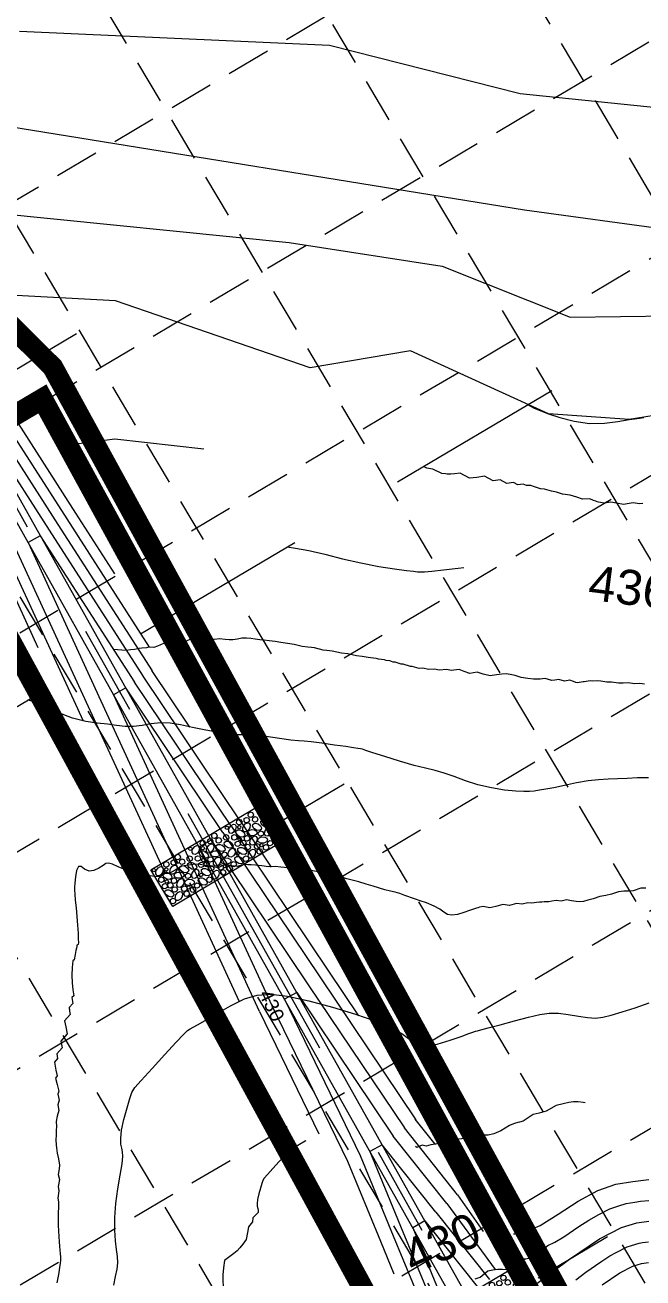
# Model space of a CAD drawing. Header units: inches. Extents: x 2527773 to 2531821, y 6906669 to 6910268.
# Drawn here: x 2529654.4 to 2529831.4, y 6907886.8 to 6908245.6 of the extents above; entities that cross this region are included whole.
import ezdxf
from ezdxf.enums import TextEntityAlignment as Align

# ---------------------------------------------------------------- set-up
doc = ezdxf.new("R2010")
doc.units = ezdxf.units.IN
doc.header["$MEASUREMENT"] = 0
for name, pattern in [('DASHED', [0.2286, 0.1524, -0.0762]), ('DGN Style 2', [85.538802, 51.323281, -34.215521]), ('DGN Style 7', [171.077604, 76.984922, -34.215521, 25.661641, -34.215521]), ('HIDDEN', [0.009525, 0.00635, -0.003175])]:
    doc.linetypes.add(name, pattern=pattern)
for name, color, linetype, lineweight in [('CE-GRAD-CHAN-FLOW', 93, 'Continuous', 30), ('CE-GRADE-25128 - CE-GRAD-CHAN-FLOW', 93, 'Continuous', 30), ('CE-GRADE-25128 - CE-GRAD-CONT-MAJR-LABL-STD1', 1, 'Continuous', 30), ('CE-GRADE-25128 - CE-GRAD-CONT-MAJR-LINE', 1, 'Continuous', 80), ('CE-GRADE-25128 - CE-GRAD-CONT-MINR-LINE', 40, 'Continuous', 53), ('CE-GRADE-25128 - CE-GRAD-FLOW', 40, 'Continuous', 30), ('Level 55', 7, 'Continuous', 0), ('SV-topo-25128(old) - SV-TOPO-CONT-MAJR-LINE', 253, 'DGN Style 2', 0), ('SV-topo-25128(old) - SV-TOPO-CONT-MAJR-TXT1', 253, 'DGN Style 2', 0), ('SV-topo-25128(old) - SV-TOPO-CONT-MINR-LINE', 253, 'DGN Style 2', 0), ('SV-topo-25128(old) - SV-TOPO-CONT-MINR-TXT1', 253, 'DGN Style 2', 0)]:
    doc.layers.add(name, color=color, linetype=linetype, lineweight=lineweight)
for name, color, linetype in [('GRID', 254, 'HIDDEN'), ('LIMITS OF DISTURBANCE', 1, 'HIDDEN'), ('SILT FENCE', 200, 'Continuous')]:
    doc.layers.add(name, color=color, linetype=linetype)
doc.layers.add('SF-SHTS-CLIP-BDRY', color=253, linetype='DGN Style 2', lineweight=13, plot=False)
doc.styles.add('SC Dimension Text', font='Font 001.shx', dxfattribs={"height": 0.01})
doc.styles.get("Standard").update_dxf_attribs({"font": 'ARIAL.TTF'})
doc.styles.add('Style-Halff Sans', font='')
doc.styles.add('Style-WORKING', font='WORKING.shx')
doc.styles.get('Style-Halff Sans').set_extended_font_data('Halff Sans')
doc.dimstyles.get("Standard").update_dxf_attribs({"dimtxt": 0.18, "dimasz": 0.18, "dimexe": 0.18, "dimexo": 0.0625, "dimgap": 0.09, "dimtad": 0, "dimtih": 1, "dimtoh": 1, "dimdec": 4, "dimzin": 0, "dimdsep": 46, "dimtxsty": 'SC Dimension Text', "dimcen": 0.09, "dimadec": 0, "dimazin": 0, "dimtfac": 1, "dimtdec": 4, "dimtofl": 0, "dimtmove": 0, "dimatfit": 3, "dimfxl": 0, "dimtolj": 1, "dimtzin": 0, "dimarcsym": 0})

# ---------------------------------------------------------------- blocks, each defined once
blk = doc.blocks.new('GRAVEL_1')
at = {"color": 0, "linetype": 'ByBlock', "lineweight": -2, "flags": 128}
for points in [[(1.8288, 66.672), (3.2814, 68.7384), (5.5998, 68.8698), (7.2108, 67.1994), (6.9786, 64.8576), (5.5458, 63.666), (3.2562, 63.8316), (2.1798, 64.8774), (1.8306, 66.672)], [(8.1, 64.0206), (12.627, 65.8152), (16.7868, 65.457), (18.7632, 63.5778), (18.7002, 60.2028), (15.6996, 56.367), (11.0646, 54.0486), (6.6942, 53.973), (4.2354, 55.7208), (4.0014, 59.2002), (5.9976, 62.3142), (8.2836, 64.1376)], [(22.4388, 64.4616), (24.8598, 67.905), (28.7226, 68.1264), (31.41, 65.34), (31.0212, 61.4376), (28.6344, 59.4522), (24.8184, 59.7294), (23.0238, 61.47), (22.4406, 64.4616)], [(34.5192, 60.86), (36.9384, 64.3034), (40.803, 64.523), (43.4904, 61.7384), (43.1016, 57.836), (40.7148, 55.8506), (36.8988, 56.126), (35.1042, 57.8666), (34.521, 60.86)], [(45.0558, 64.9854), (47.475, 68.4288), (51.3396, 68.6484), (54.0252, 65.8638), (53.6364, 61.9614), (51.2496, 59.976), (47.4354, 60.2514), (45.639, 61.992), (45.0576, 64.9854)], [(2.3652, 46.7154), (4.7862, 50.1588), (8.649, 50.3784), (11.3364, 47.5938), (10.9476, 43.6914), (8.5608, 41.706), (4.7448, 41.9814), (2.9502, 43.7238), (2.367, 46.7154)], [(10.4144, 39.4616), (11.867, 41.5262), (14.1854, 41.6594), (15.7982, 39.9872), (15.5642, 37.6472), (14.1332, 36.4556), (11.8436, 36.6212), (10.7654, 37.6652), (10.4162, 39.4598)], [(22.9704, 49.8854), (24.7668, 45.3584), (24.4068, 41.1986), (22.5276, 39.2204), (19.1526, 39.2852), (15.3186, 42.284), (13.0002, 46.9208), (12.9228, 51.2912), (14.6706, 53.75), (18.1518, 53.9822), (21.264, 51.9878), (23.0874, 49.7018)], [(20.0144, 57.0616), (21.467, 59.1262), (23.7854, 59.2594), (25.3982, 57.5872), (25.1642, 55.2472), (23.7332, 54.0556), (21.4436, 54.2212), (20.3654, 55.2652), (20.0162, 57.0598)], [(29.497, 53.9612), (34.024, 55.7558), (38.1838, 55.3958), (40.1602, 53.5166), (40.0972, 50.1416), (37.0966, 46.3076), (32.4598, 43.9892), (28.0912, 43.9118), (25.6306, 45.6596), (25.3984, 49.1408), (27.3946, 52.253), (29.6806, 54.0764)], [(37.6777, 42.5825), (41.683, 39.8098), (43.6899, 36.1504), (43.2236, 33.4621), (40.3805, 31.6424), (35.5245, 32.0113), (31.025, 34.5843), (28.5373, 38.1763), (28.6267, 41.1931), (31.3944, 43.3174), (35.0902, 43.3843), (37.8754, 42.4936)], [(52.3692, 44.8704), (54.1638, 40.3434), (53.8038, 36.1836), (51.9246, 34.2072), (48.5496, 34.2702), (44.7156, 37.2708), (42.3972, 41.9076), (42.3198, 46.2762), (44.0676, 48.7368), (47.5488, 48.969), (50.661, 46.9746), (52.4844, 44.6886)], [(47.3328, 54.6786), (49.752, 58.122), (53.6166, 58.3416), (56.3022, 55.557), (55.9134, 51.6546), (53.5266, 49.6692), (49.7124, 49.9446), (47.9178, 51.6852), (47.3346, 54.6786)], [(66.717, 42.6744), (68.5116, 38.1474), (68.1534, 33.9876), (66.2742, 32.0112), (62.8992, 32.0742), (59.0634, 35.0748), (56.7468, 39.7116), (56.6694, 44.0802), (58.4172, 46.5408), (61.8966, 46.773), (65.0106, 44.7786), (66.834, 42.4926)], [(60.5646, 52.5708), (62.9838, 56.0124), (66.8484, 56.2338), (69.534, 53.4492), (69.1452, 49.5468), (66.7584, 47.5596), (62.9442, 47.8368), (61.1496, 49.5774), (60.5664, 52.569)], [(10.9332, 23.202), (12.7296, 18.675), (12.3696, 14.5152), (10.4904, 12.5388), (7.1154, 12.6018), (3.2796, 15.6024), (0.963, 20.2374), (0.8856, 24.6078), (2.6334, 27.0666), (6.1146, 27.3006), (9.2268, 25.3044), (11.0502, 23.0184)], [(1.6884, 34.7616), (4.1076, 38.2032), (7.9722, 38.4246), (10.6578, 35.64), (10.269, 31.7358), (7.8822, 29.7504), (4.0662, 30.0276), (2.2716, 31.7682), (1.6902, 34.7598)], [(10.3142, 31.3434), (12.7352, 34.785), (16.598, 35.0064), (19.2854, 32.2218), (18.8966, 28.3176), (16.5098, 26.3322), (12.6938, 26.6094), (10.8992, 28.35), (10.316, 31.3416)], [(12.9906, 21.616), (15.4116, 25.0594), (19.2762, 25.279), (21.9618, 22.4944), (21.573, 18.592), (19.1862, 16.6066), (15.3702, 16.882), (13.5756, 18.6226), (12.9924, 21.616)], [(19.4848, 34.5536), (21.9058, 37.997), (25.7686, 38.2184), (28.456, 35.432), (28.0672, 31.5296), (25.6804, 29.5442), (21.8644, 29.8214), (20.0698, 31.562), (19.4866, 34.5536)], [(28.305, 29.322), (32.832, 31.1166), (36.9918, 30.7566), (38.9682, 28.8774), (38.9052, 25.5024), (35.9046, 21.6684), (31.2678, 19.35), (26.8992, 19.2726), (24.4386, 21.0204), (24.2064, 24.5016), (26.2026, 27.6138), (28.4868, 29.4372)], [(46.4777, 23.3825), (50.483, 20.6098), (52.4899, 16.9504), (52.0236, 14.2621), (49.1805, 12.4424), (44.3245, 12.8113), (39.825, 15.3843), (37.3373, 18.9763), (37.4267, 21.9931), (40.1944, 24.1174), (43.8902, 24.1843), (46.6754, 23.2936)], [(43.405, 29.637), (45.8242, 33.0804), (49.6888, 33.3), (52.3744, 30.5154), (51.9856, 26.613), (49.5988, 24.6276), (45.7846, 24.903), (43.99, 26.6436), (43.4068, 29.6352)], [(56.9, 29.6206), (61.427, 31.4152), (65.5868, 31.057), (67.5632, 29.1778), (67.5002, 25.8028), (64.4996, 21.967), (59.8646, 19.6486), (55.4942, 19.573), (53.0354, 21.3208), (52.8014, 24.8002), (54.7976, 27.9142), (57.0836, 29.7376)], [(64.8144, 19.4616), (66.267, 21.5262), (68.5854, 21.6594), (70.1982, 19.9872), (69.9642, 17.6472), (68.5332, 16.4556), (66.2436, 16.6212), (65.1654, 17.6652), (64.8162, 19.4598)], [(0.7254, 6.7032), (3.1464, 10.1466), (7.011, 10.3662), (9.6966, 7.5816), (9.3078, 3.6792), (6.921, 1.6938), (3.105, 1.9692), (1.3104, 3.7098), (0.729, 6.7032)], [(14.6826, 12.0114), (19.2114, 13.806), (23.3694, 13.446), (25.3458, 11.5668), (25.2828, 8.1918), (22.2822, 4.3578), (17.6472, 2.0394), (13.2768, 1.962), (10.818, 3.7098), (10.584, 7.191), (12.5802, 10.3032), (14.8662, 12.1266)], [(26.4078, 5.427), (28.8288, 8.8686), (32.6934, 9.09), (35.379, 6.3054), (34.9902, 2.4012), (32.6034, 0.4158), (28.7874, 0.693), (26.9928, 2.4336), (26.4114, 5.4252)], [(27.3328, 14.6786), (29.752, 18.122), (33.6166, 18.3416), (36.3022, 15.557), (35.9134, 11.6546), (33.5266, 9.6692), (29.7124, 9.9446), (27.9178, 11.6852), (27.3346, 14.6786)], [(36.2288, 12.272), (37.6814, 14.3384), (39.9998, 14.4698), (41.6108, 12.7994), (41.3786, 10.4576), (39.9458, 9.266), (37.6562, 9.4316), (36.5798, 10.4774), (36.2306, 12.272)], [(38.8944, 5.5692), (41.3154, 9.0108), (45.18, 9.2322), (47.8656, 6.4476), (47.4768, 2.5434), (45.09, 0.558), (41.274, 0.8352), (39.4794, 2.5758), (38.898, 5.5674)], [(48.2814, 8.0928), (50.7006, 11.5362), (54.5652, 11.7576), (57.2526, 8.9712), (56.8638, 5.0688), (54.4752, 3.0834), (50.661, 3.3606), (48.8664, 5.1012), (48.2832, 8.0928)], [(68.472, 11.781), (70.2684, 7.254), (69.9084, 3.0942), (68.0292, 1.1178), (64.6542, 1.1808), (60.8184, 4.1814), (58.5018, 8.8182), (58.4244, 13.1868), (60.1722, 15.6474), (63.6534, 15.8796), (66.7656, 13.8852), (68.589, 11.5992)]]:
    blk.add_lwpolyline(points, dxfattribs=at)

msp = doc.modelspace()

# ---------------------------------------------------------------- linework, layer by layer
at = {"color": 35, "lineweight": 0}
for p, q in [((2529652.9, 6908243.88), (2529741.58, 6908239.91)), ((2529741.58, 6908239.91), (2529796.25, 6908226.01)), ((2529796.25, 6908226.01), (2529836.25, 6908221.95)), ((2529629.53, 6908219.87), (2529797.47, 6908192.73)), ((2529606.17, 6908195.87), (2529730.03, 6908183.39)), ((2529797.47, 6908192.73), (2529856.35, 6908184.63)), ((2529730.03, 6908183.39), (2529773.84, 6908176.61)), ((2529773.84, 6908176.61), (2529810.49, 6908161.94)), ((2529680.35, 6908166.62), (2529582.8, 6908171.86)), ((2529736.1, 6908147.51), (2529680.35, 6908166.62)), ((2529810.49, 6908161.94), (2529868.39, 6908162.83)), ((2529764.77, 6908152.37), (2529736.1, 6908147.51)), ((2529804.33, 6908134.3), (2529764.77, 6908152.37)), ((2529624.8, 6908149.84), (2529659.83, 6908134.25)), ((2529880.43, 6908141.03), (2529827.4, 6908132.66)), ((2529659.83, 6908134.25), (2529665.36, 6908125.24)), ((2529827.4, 6908132.66), (2529804.33, 6908134.3)), ((2529665.36, 6908125.24), (2529680.12, 6908127.15)), ((2529680.12, 6908127.15), (2529705.64, 6908124.3))]:
    msp.add_line(p, q, dxfattribs=at)
at = {"layer": 'CE-GRAD-CHAN-FLOW', "lineweight": 0}
msp.add_line((2529821, 6907802.22), (2529630.76, 6908141.17), dxfattribs=at)
at = {"layer": 'CE-GRADE-25128 - CE-GRAD-CHAN-FLOW', "color": 5, "linetype": 'DGN Style 7', "lineweight": 0}
msp.add_line((2529822.6, 6907803.44), (2529632.37, 6908142.38), dxfattribs=at)
at = {"layer": 'CE-GRADE-25128 - CE-GRAD-CHAN-FLOW', "color": 5, "lineweight": 0}
msp.add_line((2529824.21, 6907804.67), (2529633.99, 6908143.59), dxfattribs=at)
at = {"layer": 'CE-GRADE-25128 - CE-GRAD-CONT-MAJR-LINE', "color": 35, "linetype": 'Continuous', "lineweight": 0}
for p, q in [((2529636.83, 6908150.27), (2529666.37, 6908104.24)), ((2529666.37, 6908104.25), (2529690, 6908067.5)), ((2529646.23, 6908093.24), (2529658.15, 6908067.34)), ((2529707.74, 6908012.18), (2529704.25, 6908010.22)), ((2529704.25, 6908010.22), (2529725.13, 6907964.87)), ((2529707.74, 6908012.18), (2529735.54, 6907970.8)), ((2529735.54, 6907970.8), (2529763.05, 6907929.83)), ((2529725.13, 6907964.87), (2529746.77, 6907920.23)), ((2529778.31, 6907910.64), (2529763.05, 6907929.83)), ((2529746.77, 6907920.23), (2529756.19, 6907897.4)), ((2529778.31, 6907910.64), (2529785.62, 6907900.08)), ((2529756.19, 6907897.4), (2529760.08, 6907887.98))]:
    msp.add_line(p, q, dxfattribs=at)
at = {"layer": 'CE-GRADE-25128 - CE-GRAD-CONT-MINR-LINE', "color": 35, "linetype": 'Continuous', "lineweight": 0}
for p, q in [((2529637.46, 6908154.84), (2529668.9, 6908105.86)), ((2529636.51, 6908145.21), (2529663.85, 6908102.62)), ((2529633.99, 6908143.59), (2529661.32, 6908101)), ((2529668.89, 6908105.87), (2529680.08, 6908088.47)), ((2529663.84, 6908102.62), (2529690.81, 6908060.7)), ((2529658.8, 6908099.38), (2529655.31, 6908097.42)), ((2529658.8, 6908099.38), (2529685.76, 6908057.45)), ((2529661.32, 6908101), (2529688.28, 6908059.07)), ((2529651.68, 6908095.75), (2529672.52, 6908050.47)), ((2529655.31, 6908097.42), (2529676.15, 6908052.15)), ((2529648.95, 6908094.49), (2529671.1, 6908046.37)), ((2529716.04, 6908017.75), (2529688.25, 6908059.12)), ((2529701.66, 6908044.55), (2529690.74, 6908060.8)), ((2529683.27, 6908055.78), (2529679.78, 6908053.82)), ((2529711.06, 6908014.41), (2529683.27, 6908055.78)), ((2529713.55, 6908016.08), (2529685.76, 6908057.45)), ((2529676.15, 6908052.15), (2529696.99, 6908006.87)), ((2529679.78, 6908053.82), (2529700.62, 6908008.55)), ((2529672.52, 6908050.47), (2529694.54, 6908002.63)), ((2529713.55, 6908016.08), (2529741.35, 6907974.71)), ((2529716.04, 6908017.75), (2529724.94, 6908004.51)), ((2529711.06, 6908014.41), (2529738.86, 6907973.03)), ((2529696.99, 6908006.87), (2529715.8, 6907966.01)), ((2529700.62, 6908008.55), (2529721.49, 6907963.2)), ((2529738.86, 6907973.03), (2529766.37, 6907932.06)), ((2529741.35, 6907974.71), (2529749.94, 6907961.91)), ((2529732.22, 6907968.57), (2529728.73, 6907966.62)), ((2529728.73, 6907966.62), (2529750.43, 6907921.87)), ((2529732.22, 6907968.57), (2529759.82, 6907927.46)), ((2529721.53, 6907963.13), (2529738.53, 6907928.08)), ((2529771.91, 6907925.12), (2529766.18, 6907932.32)), ((2529775.18, 6907908.15), (2529759.82, 6907927.46)), ((2529756.69, 6907924.97), (2529753.2, 6907923.01)), ((2529753.2, 6907923.01), (2529762.66, 6907900.07)), ((2529772.05, 6907905.66), (2529756.69, 6907924.97)), ((2529750.43, 6907921.87), (2529759.89, 6907898.93)), ((2529772.05, 6907905.66), (2529787.42, 6907886.35)), ((2529775.18, 6907908.15), (2529789.1, 6907889.27)), ((2529768.92, 6907903.17), (2529765.44, 6907901.21)), ((2529765.44, 6907901.21), (2529774.85, 6907878.38)), ((2529768.92, 6907903.17), (2529784.29, 6907883.86)), ((2529759.89, 6907898.93), (2529769.31, 6907876.09)), ((2529762.66, 6907900.07), (2529772.08, 6907877.24))]:
    msp.add_line(p, q, dxfattribs=at)
at = {"layer": 'GRID', "color": 252, "linetype": 'HIDDEN', "lineweight": 0, "ltscale": 2000}
for p, q in [((2529185.41, 6909288.69), (2530142.52, 6907676.97)), ((2529139.37, 6909261.35), (2530096.48, 6907649.63)), ((2529093.32, 6909234.01), (2530050.43, 6907622.29)), ((2529047.28, 6909206.66), (2530004.39, 6907594.94)), ((2529001.24, 6909179.32), (2529958.35, 6907567.6)), ((2528451.69, 6907482.8), (2531306.37, 6909178.04)), ((2528955.19, 6909151.98), (2529912.3, 6907540.26)), ((2528479.03, 6907436.76), (2531333.72, 6909132)), ((2528506.37, 6907390.72), (2531361.06, 6909085.96)), ((2528533.72, 6907344.67), (2531388.4, 6909039.91)), ((2528561.06, 6907298.63), (2531415.74, 6908993.87)), ((2528588.4, 6907252.59), (2531443.09, 6908947.83)), ((2528615.74, 6907206.54), (2531470.43, 6908901.78))]:
    msp.add_line(p, q, dxfattribs=at)
at = {"layer": 'Level 55', "lineweight": 0}
for p, q in [((2529650.52, 6908146.2), (2529669.22, 6908157.31)), ((2529725.94, 6908016.55), (2529745.84, 6908028.37)), ((2529725.94, 6908016.55), (2529744.64, 6908027.66)), ((2529801.37, 6907886.89), (2529821.27, 6907898.71))]:
    msp.add_line(p, q, dxfattribs=at)
at = {"layer": 'Level 55', "color": 30, "flags": 128}
for points in [[(2529690.49, 6908003.72), (2529721.85, 6908022.35), (2529728.12, 6908011.79), (2529696.76, 6907993.16)], [(2529762.84, 6907871.1), (2529794.2, 6907889.73), (2529800.48, 6907879.17), (2529769.11, 6907860.54)]]:
    msp.add_lwpolyline(points, close=True, dxfattribs=at)
at = {"layer": 'LIMITS OF DISTURBANCE', "linetype": 'DASHED', "lineweight": 0, "ltscale": 200, "const_width": 6}
msp.add_lwpolyline([(2528332.36, 6908651.37), (2528888.03, 6907674.77), (2529627.31, 6908111.38), (2529767.82, 6907853.31), (2529803.13, 6907790.91), (2529843.97, 6907738.74), (2529892.79, 6907769.68), (2529843.96, 6907815.74), (2529662.39, 6908147.63), (2529567.23, 6908242.62), (2530796.16, 6908963.31), (2530836.37, 6908955.22), (2530841.61, 6908987.33), (2530829.91, 6909020.6), (2530361.77, 6909809.42, 0.353669), (2530319.01, 6909816.02), (2528338.87, 6908654.84)], format="xyb", close=True, dxfattribs=at)
at = {"layer": 'SF-SHTS-CLIP-BDRY', "lineweight": 0, "flags": 128}
msp.add_lwpolyline([(2528877.39, 6907592.68), (2529892.66, 6908192.57), (2529812.9, 6908385.43), (2530714.96, 6908921.67), (2530928.98, 6908804.47), (2530689.19, 6908660.03), (2530931.84, 6908250.71)], dxfattribs=at)
at = {"layer": 'SILT FENCE', "linetype": 'Continuous', "lineweight": 0, "const_width": 6}
msp.add_lwpolyline([(2528893.38, 6907685.5), (2529659.41, 6908138.58), (2529838.5, 6907810.65), (2529881.01, 6907767.58)], dxfattribs=at)
at = {"layer": 'SV-topo-25128(old) - SV-TOPO-CONT-MAJR-LINE', "color": 35, "lineweight": 0}
for p, q in [((2529703.32, 6908070.06), (2529701.47, 6908069.54)), ((2529705.22, 6908069.67), (2529703.32, 6908070.06)), ((2529706.81, 6908069.99), (2529705.22, 6908069.67)), ((2529708.7, 6908069.64), (2529706.81, 6908069.99)), ((2529710.13, 6908069.87), (2529708.7, 6908069.64)), ((2529711.74, 6908069.64), (2529710.13, 6908069.87)), ((2529715.25, 6908069.81), (2529713.91, 6908069.57)), ((2529716.54, 6908070.01), (2529715.25, 6908069.81)), ((2529717.81, 6908070.09), (2529716.54, 6908070.01)), ((2529719.09, 6908069.99), (2529717.81, 6908070.09)), ((2529720.38, 6908069.77), (2529719.09, 6908069.99)), ((2529721.71, 6908069.54), (2529720.38, 6908069.77)), ((2529680.95, 6908066.71), (2529679.9, 6908066.85)), ((2529682.17, 6908066.57), (2529680.95, 6908066.71)), ((2529683.36, 6908066.56), (2529682.17, 6908066.57)), ((2529684.6, 6908066.73), (2529683.36, 6908066.56)), ((2529685.83, 6908066.84), (2529684.6, 6908066.73)), ((2529687.11, 6908067.07), (2529685.83, 6908066.84)), ((2529687.91, 6908067.15), (2529687.11, 6908067.07)), ((2529689.24, 6908067.29), (2529687.91, 6908067.15)), ((2529689.93, 6908067.45), (2529689.24, 6908067.29)), ((2529691.32, 6908067.39), (2529689.93, 6908067.45)), ((2529692.36, 6908067.78), (2529691.32, 6908067.39)), ((2529694.04, 6908068.49), (2529692.36, 6908067.78)), ((2529695.55, 6908068.25), (2529694.04, 6908068.49)), ((2529697.64, 6908069.11), (2529695.55, 6908068.25)), ((2529699.34, 6908068.76), (2529697.64, 6908069.11)), ((2529701.47, 6908069.54), (2529699.34, 6908068.76)), ((2529712.9, 6908069.57), (2529711.74, 6908069.64)), ((2529713.91, 6908069.57), (2529712.9, 6908069.57)), ((2529722.95, 6908069.48), (2529721.71, 6908069.54)), ((2529724.35, 6908069.28), (2529722.95, 6908069.48)), ((2529726.08, 6908069.08), (2529724.35, 6908069.28)), ((2529727.67, 6908068.85), (2529726.08, 6908069.08)), ((2529729.56, 6908068.5), (2529727.67, 6908068.85)), ((2529731.47, 6908068.22), (2529729.56, 6908068.5)), ((2529733.76, 6908067.69), (2529731.47, 6908068.22)), ((2529735.4, 6908067.45), (2529733.76, 6908067.69)), ((2529736.47, 6908067.34), (2529735.4, 6908067.45)), ((2529737.28, 6908067.29), (2529736.47, 6908067.34)), ((2529739.83, 6908066.65), (2529737.28, 6908067.29)), ((2529740.85, 6908066.56), (2529739.83, 6908066.65)), ((2529742.4, 6908066.37), (2529740.85, 6908066.56)), ((2529745.04, 6908065.77), (2529742.4, 6908066.37)), ((2529746.83, 6908065.52), (2529745.04, 6908065.77)), ((2529749.38, 6908065.03), (2529746.83, 6908065.52)), ((2529750.99, 6908064.8), (2529749.38, 6908065.03)), ((2529752.09, 6908064.65), (2529750.99, 6908064.8)), ((2529752.74, 6908064.55), (2529752.09, 6908064.65)), ((2529754.99, 6908064.2), (2529752.74, 6908064.55)), ((2529755.36, 6908064.14), (2529754.99, 6908064.2)), ((2529755.64, 6908064.07), (2529755.36, 6908064.14)), ((2529757.36, 6908063.84), (2529755.64, 6908064.07)), ((2529757.84, 6908063.69), (2529757.36, 6908063.84)), ((2529758.87, 6908063.56), (2529757.84, 6908063.69)), ((2529759.88, 6908063.22), (2529758.87, 6908063.56)), ((2529760.41, 6908063.17), (2529759.88, 6908063.22)), ((2529762.13, 6908062.61), (2529760.41, 6908063.17)), ((2529762.4, 6908062.59), (2529762.13, 6908062.61)), ((2529762.67, 6908062.58), (2529762.4, 6908062.59)), ((2529764.78, 6908061.92), (2529762.67, 6908062.58)), ((2529765.29, 6908061.94), (2529764.78, 6908061.92)), ((2529767.34, 6908061.35), (2529765.29, 6908061.94)), ((2529768.36, 6908061.44), (2529767.34, 6908061.35)), ((2529770.01, 6908061.03), (2529768.36, 6908061.44)), ((2529771.69, 6908061.19), (2529770.01, 6908061.03)), ((2529773.05, 6908060.88), (2529771.69, 6908061.19)), ((2529775.18, 6908061.12), (2529773.05, 6908060.88)), ((2529776.48, 6908060.75), (2529775.18, 6908061.12)), ((2529778.72, 6908061.06), (2529776.48, 6908060.75)), ((2529780.16, 6908060.54), (2529778.72, 6908061.06)), ((2529781.78, 6908059.94), (2529780.16, 6908060.54)), ((2529783.86, 6908060.27), (2529781.78, 6908059.94)), ((2529785.65, 6908059.71), (2529783.86, 6908060.27)), ((2529787.58, 6908059.26), (2529785.65, 6908059.71)), ((2529789.41, 6908059.57), (2529787.58, 6908059.26)), ((2529790.95, 6908059.77), (2529789.41, 6908059.57)), ((2529792.2, 6908059.81), (2529790.95, 6908059.77)), ((2529793.38, 6908059.66), (2529792.2, 6908059.81)), ((2529794.76, 6908059.33), (2529793.38, 6908059.66)), ((2529796.52, 6908058.82), (2529794.76, 6908059.33)), ((2529798.39, 6908058.51), (2529796.52, 6908058.82)), ((2529799.99, 6908058.34), (2529798.39, 6908058.51)), ((2529801.13, 6908058.28), (2529799.99, 6908058.34)), ((2529801.96, 6908058.3), (2529801.13, 6908058.28)), ((2529802.65, 6908058.37), (2529801.96, 6908058.3)), ((2529803.38, 6908058.47), (2529802.65, 6908058.37)), ((2529805.24, 6908057.89), (2529803.38, 6908058.47)), ((2529806.14, 6908058.03), (2529805.24, 6908057.89)), ((2529807.32, 6908058.26), (2529806.14, 6908058.03)), ((2529808.92, 6908057.72), (2529807.32, 6908058.26)), ((2529810.44, 6908058.05), (2529808.92, 6908057.72)), ((2529811.51, 6908057.66), (2529810.44, 6908058.05)), ((2529812.15, 6908057.4), (2529811.51, 6908057.66)), ((2529812.54, 6908057.24), (2529812.15, 6908057.4)), ((2529814.24, 6908057.59), (2529812.54, 6908057.24)), ((2529814.59, 6908057.5), (2529814.24, 6908057.59)), ((2529816.26, 6908057.79), (2529814.59, 6908057.5)), ((2529816.82, 6908057.69), (2529816.26, 6908057.79)), ((2529818.32, 6908057.86), (2529816.82, 6908057.69)), ((2529819.36, 6908057.69), (2529818.32, 6908057.86)), ((2529821.04, 6908057.41), (2529819.36, 6908057.69)), ((2529822.4, 6908057.48), (2529821.04, 6908057.41)), ((2529824.38, 6908057.15), (2529822.4, 6908057.48)), ((2529825.73, 6908057.2), (2529824.38, 6908057.15)), ((2529827.15, 6908057.26), (2529825.73, 6908057.2)), ((2529828.99, 6908056.97), (2529827.15, 6908057.26)), ((2529830.47, 6908057.03), (2529828.99, 6908056.97)), ((2529831.86, 6908056.85), (2529830.47, 6908057.03)), ((2529812.78, 6907908.77), (2529818.47, 6907911.9)), ((2529818.47, 6907911.9), (2529823.64, 6907913.64)), ((2529823.64, 6907913.64), (2529828.43, 6907914.42)), ((2529828.43, 6907914.42), (2529833.09, 6907914.99)), ((2529807.06, 6907905.05), (2529812.78, 6907908.77)), ((2529801.95, 6907901.89), (2529807.06, 6907905.05)), ((2529797.91, 6907900.12), (2529801.95, 6907901.89)), ((2529794.28, 6907899.48), (2529794.7, 6907899.49)), ((2529794.7, 6907899.49), (2529797.91, 6907900.12))]:
    msp.add_line(p, q, dxfattribs=at)
at = {"layer": 'SV-topo-25128(old) - SV-TOPO-CONT-MINR-LINE', "color": 35, "lineweight": 0}
for p, q in [((2529798.46, 6908136.91), (2529800.23, 6908135.96)), ((2529800.23, 6908135.96), (2529802.11, 6908135.11)), ((2529802.11, 6908135.11), (2529804.33, 6908134.3)), ((2529804.33, 6908134.3), (2529807.61, 6908133.24)), ((2529807.61, 6908133.24), (2529811.69, 6908132.18)), ((2529811.69, 6908132.18), (2529816.1, 6908131.55)), ((2529816.1, 6908131.55), (2529820.38, 6908131.61)), ((2529820.38, 6908131.61), (2529824.23, 6908132.11)), ((2529824.23, 6908132.11), (2529827.4, 6908132.66)), ((2529827.4, 6908132.66), (2529829.76, 6908132.99)), ((2529829.76, 6908132.99), (2529831.66, 6908133.26)), ((2529769.51, 6908118.72), (2529768.5, 6908119.21)), ((2529771.23, 6908118.49), (2529769.51, 6908118.72)), ((2529773.76, 6908117.2), (2529771.23, 6908118.49)), ((2529774.8, 6908117.07), (2529773.76, 6908117.2)), ((2529775.33, 6908117.02), (2529774.8, 6908117.07)), ((2529775.6, 6908117), (2529775.33, 6908117.02)), ((2529775.86, 6908116.99), (2529775.6, 6908117)), ((2529776.37, 6908117.01), (2529775.86, 6908116.99)), ((2529777.39, 6908117.1), (2529776.37, 6908117.01)), ((2529779.07, 6908117.27), (2529777.39, 6908117.1)), ((2529781.68, 6908115.86), (2529779.07, 6908117.27)), ((2529786.04, 6908116.41), (2529783.8, 6908116.11)), ((2529788.45, 6908115.07), (2529786.04, 6908116.41)), ((2529783.8, 6908116.11), (2529781.68, 6908115.86)), ((2529790.53, 6908115.4), (2529788.45, 6908115.07)), ((2529792.44, 6908114.33), (2529790.53, 6908115.4)), ((2529794.27, 6908114.63), (2529792.44, 6908114.33)), ((2529795.52, 6908113.96), (2529794.27, 6908114.63)), ((2529797.06, 6908114.17), (2529795.52, 6908113.96)), ((2529798, 6908113.74), (2529797.06, 6908114.17)), ((2529799.25, 6908113.78), (2529798, 6908113.74)), ((2529800.36, 6908113.37), (2529799.25, 6908113.78)), ((2529802, 6908112.84), (2529800.36, 6908113.37)), ((2529803.18, 6908112.7), (2529802, 6908112.84)), ((2529805.22, 6908112.17), (2529803.18, 6908112.7)), ((2529806.61, 6908111.83), (2529805.22, 6908112.17)), ((2529808.36, 6908111.32), (2529806.61, 6908111.83)), ((2529810.57, 6908111.01), (2529808.36, 6908111.32)), ((2529812.43, 6908110.42), (2529810.57, 6908111.01)), ((2529814.04, 6908109.88), (2529812.43, 6908110.42)), ((2529816.18, 6908109.91), (2529814.04, 6908109.88)), ((2529817.25, 6908109.52), (2529816.18, 6908109.91)), ((2529817.89, 6908109.26), (2529817.25, 6908109.52)), ((2529818.28, 6908109.1), (2529817.89, 6908109.26)), ((2529818.63, 6908109), (2529818.28, 6908109.1)), ((2529819.19, 6908108.9), (2529818.63, 6908109)), ((2529820.23, 6908108.74), (2529819.19, 6908108.9)), ((2529822.15, 6908108.99), (2529820.23, 6908108.74)), ((2529823.83, 6908108.7), (2529822.15, 6908108.99)), ((2529825.81, 6908108.37), (2529823.83, 6908108.7)), ((2529827.4, 6908108.64), (2529825.81, 6908108.37)), ((2529828.58, 6908108.81), (2529827.4, 6908108.64)), ((2529830.42, 6908108.51), (2529828.58, 6908108.81)), ((2529831.37, 6908108.65), (2529830.42, 6908108.51)), ((2529656.36, 6908051.96), (2529655.24, 6908052.28)), ((2529659.71, 6908050.53), (2529656.36, 6908051.96)), ((2529663.82, 6908048.74), (2529659.71, 6908050.53)), ((2529668.03, 6908047.16), (2529663.82, 6908048.74)), ((2529671.82, 6908046.19), (2529668.03, 6908047.16)), ((2529675.13, 6908045.69), (2529671.82, 6908046.19)), ((2529678.06, 6908045.38), (2529675.13, 6908045.69)), ((2529680.67, 6908045.03), (2529678.06, 6908045.38)), ((2529683.11, 6908044.76), (2529680.67, 6908045.03)), ((2529685.5, 6908044.74), (2529683.11, 6908044.76)), ((2529687.97, 6908045.07), (2529685.5, 6908044.74)), ((2529690.54, 6908045.53), (2529687.97, 6908045.07)), ((2529693.2, 6908045.81), (2529690.54, 6908045.53)), ((2529695.98, 6908045.68), (2529693.2, 6908045.81)), ((2529698.99, 6908045.2), (2529695.98, 6908045.68)), ((2529702.39, 6908044.5), (2529698.99, 6908045.2)), ((2529706.19, 6908043.72), (2529702.39, 6908044.5)), ((2529709.97, 6908043.02), (2529706.19, 6908043.72)), ((2529713.18, 6908042.56), (2529709.97, 6908043.02)), ((2529715.51, 6908042.41), (2529713.18, 6908042.56)), ((2529717.52, 6908042.41), (2529715.51, 6908042.41)), ((2529720, 6908042.28), (2529717.52, 6908042.41)), ((2529723.46, 6908041.87), (2529720, 6908042.28)), ((2529727.28, 6908041.31), (2529723.46, 6908041.87)), ((2529730.56, 6908040.84), (2529727.28, 6908041.31)), ((2529732.7, 6908040.61), (2529730.56, 6908040.84)), ((2529734.33, 6908040.51), (2529732.7, 6908040.61)), ((2529736.38, 6908040.33), (2529734.33, 6908040.51)), ((2529739.47, 6908039.95), (2529736.38, 6908040.33)), ((2529743.05, 6908039.45), (2529739.47, 6908039.95)), ((2529746.27, 6908038.99), (2529743.05, 6908039.45)), ((2529748.47, 6908038.68), (2529746.27, 6908038.99)), ((2529749.77, 6908038.49), (2529748.47, 6908038.68)), ((2529750.51, 6908038.37), (2529749.77, 6908038.49)), ((2529751.07, 6908038.23), (2529750.51, 6908038.37)), ((2529752.03, 6908037.92), (2529751.07, 6908038.23)), ((2529754.04, 6908037.25), (2529752.03, 6908037.92)), ((2529757.49, 6908036.13), (2529754.04, 6908037.25)), ((2529761.71, 6908034.81), (2529757.49, 6908036.13)), ((2529765.82, 6908033.62), (2529761.71, 6908034.81)), ((2529769.12, 6908032.8), (2529765.82, 6908033.62)), ((2529771.85, 6908032.17), (2529769.12, 6908032.8)), ((2529774.46, 6908031.43), (2529771.85, 6908032.17)), ((2529777.34, 6908030.39), (2529774.46, 6908031.43)), ((2529780.57, 6908029.19), (2529777.34, 6908030.39)), ((2529784.14, 6908028.06), (2529780.57, 6908029.19)), ((2529788, 6908027.17), (2529784.14, 6908028.06)), ((2529791.75, 6908026.56), (2529788, 6908027.17)), ((2529803.52, 6908026.77), (2529801.72, 6908026.48)), ((2529805.87, 6908027.23), (2529803.52, 6908026.77)), ((2529808.9, 6908027.89), (2529805.87, 6908027.23)), ((2529812.3, 6908028.6), (2529808.9, 6908027.89)), ((2529815.65, 6908029.19), (2529812.3, 6908028.6)), ((2529818.64, 6908029.52), (2529815.65, 6908029.19)), ((2529821.37, 6908029.67), (2529818.64, 6908029.52)), ((2529824.07, 6908029.77), (2529821.37, 6908029.67)), ((2529826.9, 6908029.9), (2529824.07, 6908029.77)), ((2529829.86, 6908030.02), (2529826.9, 6908029.9)), ((2529832.92, 6908030.03), (2529829.86, 6908030.02)), ((2529794.94, 6908026.21), (2529791.75, 6908026.56)), ((2529797.23, 6908026.09), (2529794.94, 6908026.21)), ((2529798.89, 6908026.14), (2529797.23, 6908026.09)), ((2529800.26, 6908026.28), (2529798.89, 6908026.14)), ((2529801.72, 6908026.48), (2529800.26, 6908026.28)), ((2529677.6, 6908005.48), (2529676.77, 6908004.98)), ((2529678.36, 6908005.6), (2529677.6, 6908005.48)), ((2529679.45, 6908005.29), (2529678.36, 6908005.6)), ((2529681.12, 6908004.57), (2529679.45, 6908005.29)), ((2529701.89, 6908005.15), (2529700.61, 6908004.92)), ((2529703.22, 6908005.29), (2529701.89, 6908005.15)), ((2529704.61, 6908005.23), (2529703.22, 6908005.29)), ((2529706.12, 6908004.99), (2529704.61, 6908005.23)), ((2529711.72, 6908005.22), (2529709.72, 6908004.25)), ((2529713.61, 6908004.87), (2529711.72, 6908005.22)), ((2529717.06, 6908005.2), (2529715.22, 6908004.64)), ((2529718.22, 6908005.13), (2529717.06, 6908005.2)), ((2529668.88, 6908001.7), (2529668.7, 6907999.91)), ((2529669.2, 6908003.55), (2529668.88, 6908001.7)), ((2529669.72, 6908004.69), (2529669.2, 6908003.55)), ((2529670.49, 6908004.62), (2529669.72, 6908004.69)), ((2529671.51, 6908003.88), (2529670.49, 6908004.62)), ((2529672.76, 6908003.3), (2529671.51, 6908003.88)), ((2529674.18, 6908003.47), (2529672.76, 6908003.3)), ((2529675.59, 6908004.18), (2529674.18, 6908003.47)), ((2529676.77, 6908004.98), (2529675.59, 6908004.18)), ((2529683.18, 6908003.68), (2529681.12, 6908004.57)), ((2529685.28, 6908002.89), (2529683.18, 6908003.68)), ((2529687.18, 6908002.4), (2529685.28, 6908002.89)), ((2529688.83, 6908002.15), (2529687.18, 6908002.4)), ((2529690.3, 6908002), (2529688.83, 6908002.15)), ((2529691.6, 6908001.82), (2529690.3, 6908002)), ((2529692.82, 6908001.69), (2529691.6, 6908001.82)), ((2529693.47, 6908002.02), (2529692.82, 6908001.69)), ((2529694.55, 6908002.64), (2529693.47, 6908002.02)), ((2529695.75, 6908002.63), (2529694.55, 6908002.64)), ((2529697.39, 6908003.62), (2529695.75, 6908002.63)), ((2529699.37, 6908004.76), (2529697.39, 6908003.62)), ((2529700.61, 6908004.92), (2529699.37, 6908004.76)), ((2529707.82, 6908004.64), (2529706.12, 6908004.99)), ((2529709.72, 6908004.25), (2529707.82, 6908004.64)), ((2529715.22, 6908004.64), (2529713.61, 6908004.87)), ((2529719.23, 6908005.13), (2529718.22, 6908005.13)), ((2529720.47, 6908005.06), (2529719.23, 6908005.13)), ((2529722.2, 6908004.86), (2529720.47, 6908005.06)), ((2529724.11, 6908004.58), (2529722.2, 6908004.86)), ((2529726.03, 6908004.7), (2529724.11, 6908004.58)), ((2529727.67, 6908004.47), (2529726.03, 6908004.7)), ((2529728.74, 6908004.35), (2529727.67, 6908004.47)), ((2529729.56, 6908004.3), (2529728.74, 6908004.35)), ((2529731.94, 6908004.01), (2529729.56, 6908004.3)), ((2529732.96, 6908003.92), (2529731.94, 6908004.01)), ((2529734.51, 6908003.73), (2529732.96, 6908003.92)), ((2529736.3, 6908003.48), (2529734.51, 6908003.73)), ((2529737.91, 6908003.25), (2529736.3, 6908003.48)), ((2529740.97, 6908002.6), (2529737.91, 6908003.25)), ((2529742.07, 6908002.44), (2529740.97, 6908002.6)), ((2529742.72, 6908002.35), (2529742.07, 6908002.44)), ((2529743.09, 6908002.29), (2529742.72, 6908002.35)), ((2529743.37, 6908002.22), (2529743.09, 6908002.29)), ((2529743.85, 6908002.06), (2529743.37, 6908002.22)), ((2529744.85, 6908001.73), (2529743.85, 6908002.06)), ((2529746.58, 6908001.17), (2529744.85, 6908001.73)), ((2529668.6, 6907998.72), (2529668.59, 6907997.84)), ((2529668.7, 6907999.91), (2529668.6, 6907998.72)), ((2529749.99, 6908000.26), (2529746.58, 6908001.17)), ((2529752.1, 6907999.6), (2529749.99, 6908000.26)), ((2529754.15, 6907999.01), (2529752.1, 6907999.6)), ((2529757.44, 6907998.01), (2529754.15, 6907999.01)), ((2529759.09, 6907997.6), (2529757.44, 6907998.01)), ((2529830.75, 6907998.43), (2529828.62, 6907997.68)), ((2529832.16, 6907998.49), (2529830.75, 6907998.43)), ((2529668.59, 6907997.84), (2529668.66, 6907996.75)), ((2529668.66, 6907996.75), (2529668.82, 6907995.05)), ((2529668.82, 6907995.05), (2529669.04, 6907992.84)), ((2529760.45, 6907997.28), (2529759.09, 6907997.6)), ((2529761.76, 6907996.91), (2529760.45, 6907997.28)), ((2529763.2, 6907996.39), (2529761.76, 6907996.91)), ((2529765.97, 6907995.42), (2529763.2, 6907996.39)), ((2529767.59, 6907994.82), (2529765.97, 6907995.42)), ((2529769.37, 6907994.26), (2529767.59, 6907994.82)), ((2529801.71, 6907994.4), (2529800.88, 6907994.37)), ((2529802.4, 6907994.47), (2529801.71, 6907994.4)), ((2529803.13, 6907994.57), (2529802.4, 6907994.47)), ((2529804.43, 6907994.58), (2529803.13, 6907994.57)), ((2529805.33, 6907994.72), (2529804.43, 6907994.58)), ((2529806.51, 6907994.95), (2529805.33, 6907994.72)), ((2529807.93, 6907994.77), (2529806.51, 6907994.95)), ((2529809.44, 6907995.1), (2529807.93, 6907994.77)), ((2529810.89, 6907994.84), (2529809.44, 6907995.1)), ((2529812.21, 6907994.63), (2529810.89, 6907994.84)), ((2529813.33, 6907994.57), (2529812.21, 6907994.63)), ((2529814.38, 6907994.68), (2529813.33, 6907994.57)), ((2529815.6, 6907994.97), (2529814.38, 6907994.68)), ((2529817.15, 6907995.44), (2529815.6, 6907994.97)), ((2529819, 6907996.04), (2529817.15, 6907995.44)), ((2529820.7, 6907996.4), (2529819, 6907996.04)), ((2529822.37, 6907996.69), (2529820.7, 6907996.4)), ((2529824.41, 6907997.39), (2529822.37, 6907996.69)), ((2529825.91, 6907997.55), (2529824.41, 6907997.39)), ((2529827.27, 6907997.63), (2529825.91, 6907997.55)), ((2529828.62, 6907997.68), (2529827.27, 6907997.63)), ((2529669.04, 6907992.84), (2529669.27, 6907990.36)), ((2529771.57, 6907993.32), (2529769.37, 6907994.26)), ((2529773.21, 6907992.42), (2529771.57, 6907993.32)), ((2529774.38, 6907991.58), (2529773.21, 6907992.42)), ((2529775.39, 6907990.94), (2529774.38, 6907991.58)), ((2529776.62, 6907990.69), (2529775.39, 6907990.94)), ((2529778.29, 6907990.93), (2529776.62, 6907990.69)), ((2529780.13, 6907991.47), (2529778.29, 6907990.93)), ((2529781.74, 6907992.04), (2529780.13, 6907991.47)), ((2529782.81, 6907992.43), (2529781.74, 6907992.04)), ((2529783.42, 6907992.65), (2529782.81, 6907992.43)), ((2529783.76, 6907992.77), (2529783.42, 6907992.65)), ((2529784.05, 6907992.85), (2529783.76, 6907992.77)), ((2529784.57, 6907992.98), (2529784.05, 6907992.85)), ((2529785.59, 6907993.24), (2529784.57, 6907992.98)), ((2529787.52, 6907992.8), (2529785.59, 6907993.24)), ((2529789.22, 6907993.25), (2529787.52, 6907992.8)), ((2529791.29, 6907993.8), (2529789.22, 6907993.25)), ((2529793.17, 6907993.5), (2529791.29, 6907993.8)), ((2529795.18, 6907994.02), (2529793.17, 6907993.5)), ((2529796.77, 6907993.85), (2529795.18, 6907994.02)), ((2529798.39, 6907994.23), (2529796.77, 6907993.85)), ((2529799.54, 6907994.17), (2529798.39, 6907994.23)), ((2529800.88, 6907994.37), (2529799.54, 6907994.17)), ((2529669.27, 6907990.36), (2529669.46, 6907987.86)), ((2529669.46, 6907987.86), (2529669.61, 6907985.6)), ((2529669.61, 6907985.6), (2529669.7, 6907983.87)), ((2529669.7, 6907983.87), (2529669.73, 6907982.85)), ((2529668.99, 6907980.57), (2529668.8, 6907979.47)), ((2529669.13, 6907981.29), (2529668.99, 6907980.57)), ((2529669.23, 6907981.75), (2529669.13, 6907981.29)), ((2529669.3, 6907982.1), (2529669.23, 6907981.75)), ((2529669.7, 6907982.31), (2529669.3, 6907982.1)), ((2529669.73, 6907982.85), (2529669.7, 6907982.31)), ((2529668.17, 6907977.65), (2529667.94, 6907975.72)), ((2529668.54, 6907977.91), (2529668.17, 6907977.65)), ((2529668.8, 6907979.47), (2529668.54, 6907977.91)), ((2529667.94, 6907975.72), (2529667.84, 6907973.57)), ((2529667.84, 6907973.57), (2529667.94, 6907971.36)), ((2529667.94, 6907971.36), (2529668.16, 6907969.31)), ((2529668.16, 6907969.31), (2529668.4, 6907967.66)), ((2529668.4, 6907967.66), (2529667.82, 6907967.1)), ((2529667.82, 6907967.1), (2529667.99, 6907966.01)), ((2529667.99, 6907966.01), (2529668.09, 6907965.39)), ((2529713.25, 6907964.78), (2529717.26, 6907966.72)), ((2529717.26, 6907966.72), (2529720.94, 6907967.85)), ((2529720.94, 6907967.85), (2529724.79, 6907968.1)), ((2529724.79, 6907968.1), (2529729.55, 6907967.52)), ((2529729.55, 6907967.52), (2529735.67, 6907966.21)), ((2529735.67, 6907966.21), (2529742.49, 6907964.4)), ((2529667.41, 6907962.26), (2529665.78, 6907960.5)), ((2529668.09, 6907965.39), (2529667.05, 6907964.29)), ((2529667.05, 6907964.29), (2529667.1, 6907963.95)), ((2529667.1, 6907963.95), (2529667.14, 6907963.71)), ((2529667.14, 6907963.71), (2529667.21, 6907963.25)), ((2529667.21, 6907963.25), (2529667.41, 6907962.26)), ((2529706, 6907960.53), (2529709.29, 6907962.51)), ((2529709.29, 6907962.51), (2529713.25, 6907964.78)), ((2529742.49, 6907964.4), (2529749.06, 6907962.4)), ((2529749.06, 6907962.4), (2529754.61, 6907960.46)), ((2529798.61, 6907961.49), (2529801.85, 6907962.25)), ((2529801.85, 6907962.25), (2529804.54, 6907962.66)), ((2529804.54, 6907962.66), (2529807.15, 6907962.68)), ((2529807.15, 6907962.68), (2529809.99, 6907962.32)), ((2529809.99, 6907962.32), (2529812.88, 6907961.8)), ((2529822.31, 6907962.06), (2529825.41, 6907962.99)), ((2529825.41, 6907962.99), (2529829.1, 6907964.2)), ((2529829.1, 6907964.2), (2529833.18, 6907965.59)), ((2529665.78, 6907960.5), (2529666.13, 6907958.77)), ((2529666.13, 6907958.77), (2529666.54, 6907956.69)), ((2529701.73, 6907958.19), (2529702.54, 6907958.62)), ((2529702.54, 6907958.62), (2529703.83, 6907959.29)), ((2529703.83, 6907959.29), (2529706, 6907960.53)), ((2529754.61, 6907960.46), (2529759, 6907958.59)), ((2529759, 6907958.59), (2529762.29, 6907956.79)), ((2529787.04, 6907958.43), (2529790.45, 6907959.34)), ((2529790.45, 6907959.34), (2529794.59, 6907960.44)), ((2529794.59, 6907960.44), (2529798.61, 6907961.49)), ((2529812.88, 6907961.8), (2529815.53, 6907961.37)), ((2529815.53, 6907961.37), (2529817.76, 6907961.25)), ((2529817.76, 6907961.25), (2529819.87, 6907961.48)), ((2529819.87, 6907961.48), (2529822.31, 6907962.06)), ((2529666.54, 6907956.69), (2529664.7, 6907954.68)), ((2529697.74, 6907954.34), (2529699.82, 6907956.54)), ((2529699.82, 6907956.54), (2529700.98, 6907957.66)), ((2529700.98, 6907957.66), (2529701.73, 6907958.19)), ((2529762.29, 6907956.79), (2529764.63, 6907955.11)), ((2529764.63, 6907955.11), (2529766.65, 6907953.83)), ((2529776.13, 6907954.88), (2529779.35, 6907956.02)), ((2529779.35, 6907956.02), (2529781.48, 6907956.8)), ((2529781.48, 6907956.8), (2529782.7, 6907957.25)), ((2529782.7, 6907957.25), (2529783.39, 6907957.48)), ((2529783.39, 6907957.48), (2529783.97, 6907957.64)), ((2529783.97, 6907957.64), (2529785, 6907957.9)), ((2529785, 6907957.9), (2529787.04, 6907958.43)), ((2529665.06, 6907952.76), (2529663.51, 6907951.05)), ((2529664.7, 6907954.68), (2529665.06, 6907952.76)), ((2529694.48, 6907950.82), (2529697.74, 6907954.34)), ((2529766.65, 6907953.83), (2529769.1, 6907953.33)), ((2529769.1, 6907953.33), (2529772.44, 6907953.81)), ((2529772.44, 6907953.81), (2529776.13, 6907954.88)), ((2529663.74, 6907949.65), (2529662.84, 6907948.61)), ((2529662.84, 6907948.61), (2529663.02, 6907947.5)), ((2529663.51, 6907951.05), (2529663.74, 6907949.65)), ((2529690.81, 6907946.8), (2529694.48, 6907950.82)), ((2529663.02, 6907947.5), (2529663.26, 6907946.3)), ((2529663.64, 6907944.72), (2529663.2, 6907944.03)), ((2529663.26, 6907946.3), (2529663.64, 6907944.72)), ((2529687.71, 6907943.39), (2529690.81, 6907946.8)), ((2529663.2, 6907944.03), (2529663.67, 6907942.2)), ((2529663.67, 6907942.2), (2529664.14, 6907940.33)), ((2529685.04, 6907939.93), (2529685.91, 6907941.32)), ((2529685.91, 6907941.32), (2529687.71, 6907943.39)), ((2529664.22, 6907937.75), (2529663.82, 6907936.39)), ((2529664.14, 6907940.33), (2529663.84, 6907939.48)), ((2529663.84, 6907939.48), (2529664.22, 6907937.75)), ((2529683.65, 6907935.51), (2529684.45, 6907938.23)), ((2529684.45, 6907938.23), (2529685.04, 6907939.93)), ((2529664.09, 6907934.82), (2529663.65, 6907933.17)), ((2529663.82, 6907936.39), (2529664.09, 6907934.82)), ((2529682.77, 6907932.22), (2529683.65, 6907935.51)), ((2529663.65, 6907933.17), (2529663.32, 6907931.62)), ((2529663.32, 6907931.62), (2529663.45, 6907930.19)), ((2529663.45, 6907930.19), (2529663.33, 6907929.03)), ((2529682.1, 6907929.12), (2529682.77, 6907932.22)), ((2529663.33, 6907927.69), (2529663.3, 6907926.37)), ((2529663.3, 6907926.37), (2529663.38, 6907924.94)), ((2529663.33, 6907929.03), (2529663.33, 6907927.69)), ((2529681.85, 6907926.8), (2529682.1, 6907929.12)), ((2529681.91, 6907925.17), (2529681.85, 6907926.8)), ((2529663.38, 6907924.94), (2529663.41, 6907924.12)), ((2529663.41, 6907924.12), (2529663.67, 6907922.53)), ((2529682.14, 6907923.98), (2529681.91, 6907925.17)), ((2529682.37, 6907922.93), (2529682.14, 6907923.98)), ((2529682.46, 6907921.58), (2529682.37, 6907922.93)), ((2529663.67, 6907922.53), (2529664.03, 6907920.91)), ((2529664.03, 6907920.91), (2529664.15, 6907920.31)), ((2529664.15, 6907920.31), (2529664.26, 6907919.79)), ((2529664.31, 6907919.11), (2529664.21, 6907918.05)), ((2529664.26, 6907919.79), (2529664.31, 6907919.11)), ((2529681.72, 6907916.25), (2529682.27, 6907919.46)), ((2529682.27, 6907919.46), (2529682.46, 6907921.58)), ((2529664.21, 6907918.05), (2529663.94, 6907916.45)), ((2529663.94, 6907916.45), (2529664.28, 6907914.98)), ((2529681.01, 6907912.3), (2529681.72, 6907916.25)), ((2529664.28, 6907914.98), (2529663.92, 6907913.01)), ((2529663.92, 6907913.01), (2529664.15, 6907911.8)), ((2529680.41, 6907908.1), (2529681.01, 6907912.3)), ((2529664.15, 6907911.8), (2529663.85, 6907909.7)), ((2529663.85, 6907909.7), (2529663.98, 6907908.58)), ((2529663.98, 6907908.58), (2529664.05, 6907907.31)), ((2529826.61, 6907908.13), (2529829.01, 6907908.52)), ((2529829.01, 6907908.52), (2529830.72, 6907908.77)), ((2529830.72, 6907908.77), (2529833.05, 6907909.05)), ((2529664.05, 6907907.31), (2529663.91, 6907905.32)), ((2529663.91, 6907905.32), (2529663.97, 6907903.74)), ((2529680.12, 6907904.11), (2529680.41, 6907908.1)), ((2529815.88, 6907903.41), (2529818.72, 6907904.97)), ((2529818.72, 6907904.97), (2529821.86, 6907906.61)), ((2529821.86, 6907906.61), (2529824.44, 6907907.48)), ((2529824.44, 6907907.48), (2529826.61, 6907908.13)), ((2529663.97, 6907903.74), (2529663.97, 6907901.94)), ((2529663.97, 6907901.94), (2529664.03, 6907900.24)), ((2529680.12, 6907900.51), (2529680.12, 6907904.11)), ((2529808.68, 6907898.61), (2529813.02, 6907901.55)), ((2529813.02, 6907901.55), (2529815.88, 6907903.41)), ((2529818.98, 6907898.05), (2529825.25, 6907901.32)), ((2529825.25, 6907901.32), (2529829.59, 6907902.62)), ((2529829.59, 6907902.62), (2529833.02, 6907903.12)), ((2529664.03, 6907900.24), (2529664.11, 6907898.69)), ((2529664.11, 6907898.69), (2529664.21, 6907897.16)), ((2529680.32, 6907897.44), (2529680.12, 6907900.51)), ((2529806.13, 6907897.03), (2529808.68, 6907898.61)), ((2529810.31, 6907892.18), (2529818.98, 6907898.05)), ((2529664.21, 6907897.16), (2529664.28, 6907895.97)), ((2529664.28, 6907895.97), (2529664.43, 6907894.74)), ((2529664.43, 6907894.74), (2529664.46, 6907893.81)), ((2529680.62, 6907894.99), (2529680.32, 6907897.44)), ((2529680.9, 6907892.98), (2529680.62, 6907894.99)), ((2529799.44, 6907892.66), (2529804.11, 6907896.15)), ((2529804.11, 6907896.15), (2529806.13, 6907897.03)), ((2529821.88, 6907893.18), (2529823.7, 6907894.13)), ((2529823.7, 6907894.13), (2529826.84, 6907895.76)), ((2529826.84, 6907895.76), (2529828.1, 6907896.14)), ((2529828.1, 6907896.14), (2529830.27, 6907896.79)), ((2529830.27, 6907896.79), (2529831.27, 6907896.94)), ((2529831.27, 6907896.94), (2529832.98, 6907897.19)), ((2529664.54, 6907890.97), (2529664.34, 6907889.94)), ((2529664.46, 6907893.81), (2529664.6, 6907892.8)), ((2529664.64, 6907891.89), (2529664.54, 6907890.97)), ((2529664.6, 6907892.8), (2529664.64, 6907891.89)), ((2529680.78, 6907889.32), (2529680.98, 6907891.16)), ((2529680.98, 6907891.16), (2529680.9, 6907892.98)), ((2529792.58, 6907889.29), (2529796.43, 6907892.33)), ((2529796.43, 6907892.33), (2529797.84, 6907892.34)), ((2529797.84, 6907892.34), (2529799.44, 6907892.66)), ((2529800.98, 6907885.2), (2529810.31, 6907892.18)), ((2529815, 6907888.51), (2529819.34, 6907891.44)), ((2529819.34, 6907891.44), (2529821.88, 6907893.18)), ((2529828.43, 6907890.21), (2529830.96, 6907890.97)), ((2529830.96, 6907890.97), (2529832.95, 6907891.26)), ((2529663.79, 6907886.9), (2529663.58, 6907885.38)), ((2529664.02, 6907887.84), (2529663.79, 6907886.9)), ((2529664.26, 6907889.08), (2529664.02, 6907887.84)), ((2529664.34, 6907889.94), (2529664.26, 6907889.08)), ((2529679.89, 6907884.77), (2529680.37, 6907887.25)), ((2529680.37, 6907887.25), (2529680.78, 6907889.32)), ((2529783.33, 6907886.6), (2529784.78, 6907887.02)), ((2529784.78, 6907887.02), (2529786.92, 6907888.87)), ((2529786.92, 6907888.87), (2529788.38, 6907889.19)), ((2529788.38, 6907889.19), (2529789.81, 6907889.34)), ((2529789.81, 6907889.34), (2529791.2, 6907889.34)), ((2529791.2, 6907889.34), (2529792.58, 6907889.29)), ((2529812.2, 6907886.29), (2529815, 6907888.51)), ((2529819.7, 6907884.84), (2529824.78, 6907888.31)), ((2529824.78, 6907888.31), (2529828.43, 6907890.21))]:
    msp.add_line(p, q, dxfattribs=at)
at = {"layer": 'SV-topo-25128(old) - SV-TOPO-CONT-MINR-LINE', "color": 35, "lineweight": 0, "flags": 128}
for points in [[(2529729.52, 6908096.17), (2529731.88, 6908095.84), (2529735.67, 6908095.14), (2529740.24, 6908094.07), (2529745.33, 6908092.8), (2529750.62, 6908091.59), (2529755.72, 6908090.62), (2529760.22, 6908089.92), (2529763.65, 6908089.46), (2529765.72, 6908089.2), (2529766.78, 6908089.09), (2529767.32, 6908089.05), (2529767.85, 6908089.03), (2529768.87, 6908089.08), (2529770.9, 6908089.26), (2529774.26, 6908089.59), (2529778.51, 6908090.08), (2529782.99, 6908090.69), (2529787.16, 6908091.36), (2529790.82, 6908091.97), (2529793.9, 6908092.38), (2529796.4, 6908092.45), (2529798.59, 6908092.18)], [(2529895.14, 6907958.62), (2529893.77, 6907958.35), (2529893.06, 6907958.1), (2529892.45, 6907957.86), (2529891.27, 6907957.64), (2529890.53, 6907957.32), (2529889.46, 6907957.12), (2529888.37, 6907956.63), (2529887.06, 6907956.36), (2529885.45, 6907955.62), (2529883.67, 6907955.23), (2529881.73, 6907954.79), (2529879.8, 6907953.85), (2529878.15, 6907953.46), (2529876.16, 6907952.37), (2529875.1, 6907952.12), (2529874.54, 6907951.97), (2529874.26, 6907951.89), (2529874.03, 6907951.84), (2529872.2, 6907950.67), (2529871.73, 6907950.61), (2529870.74, 6907950.54), (2529869.1, 6907949.35), (2529867.42, 6907949.26), (2529865.43, 6907949.14), (2529863.98, 6907948), (2529862.18, 6907947.84), (2529860.88, 6907946.81), (2529859.7, 6907945.87), (2529858.59, 6907945.01), (2529857.52, 6907944.23), (2529856.41, 6907943.66), (2529855.15, 6907943.46), (2529853.72, 6907943.72), (2529852.3, 6907944.24), (2529851.11, 6907944.76), (2529850.29, 6907945.04), (2529849.04, 6907944.83), (2529848.06, 6907944.54), (2529846.91, 6907944.1), (2529845.27, 6907943.49), (2529844.53, 6907943.5), (2529842.53, 6907942.78), (2529840.41, 6907942.03), (2529839.33, 6907941.78), (2529837.29, 6907941.08), (2529835.59, 6907940.61), (2529833.75, 6907940), (2529831.59, 6907939.45), (2529830.04, 6907938.98), (2529827.7, 6907938.52), (2529825.37, 6907938.24), (2529824.15, 6907937.95), (2529821.75, 6907937.56), (2529820.7, 6907937.44), (2529819.58, 6907937.5), (2529817, 6907936.63), (2529815.67, 6907936.85), (2529814.23, 6907937.11), (2529812.81, 6907937.29), (2529811.5, 6907937.28), (2529810.16, 6907937.07), (2529808.54, 6907936.69), (2529806.53, 6907936.17), (2529803.68, 6907934.6), (2529801.61, 6907934.05), (2529799.91, 6907933.6), (2529797.05, 6907931.74), (2529796.03, 6907931.47), (2529795.51, 6907931.34), (2529795.22, 6907931.26), (2529794.88, 6907931.15), (2529794.27, 6907930.92), (2529793.2, 6907930.53), (2529790.65, 6907928.95), (2529788.63, 6907928.07), (2529787.02, 6907927.75), (2529785.62, 6907927.74), (2529784.24, 6907927.79), (2529782.84, 6907927.78), (2529781.23, 6907927.21), (2529779.39, 6907926.68), (2529777.96, 6907926.53), (2529776.5, 6907926.21), (2529774.83, 6907925.97), (2529773.38, 6907925.55), (2529771.99, 6907925.18), (2529770.67, 6907924.91), (2529769.33, 6907924.58), (2529768.11, 6907924.83), (2529766.65, 6907924.2), (2529765.64, 6907924.84), (2529763.99, 6907923.75), (2529762.82, 6907924.59), (2529761.18, 6907925.49), (2529758.98, 6907926.42), (2529756.21, 6907927.39), (2529754.53, 6907925.96), (2529751.24, 6907926.96), (2529747.83, 6907927.87), (2529744.77, 6907928.52), (2529742.39, 6907928.81), (2529740.47, 6907928.69), (2529738.63, 6907928.12), (2529736.62, 6907927.15), (2529734.64, 6907926.02), (2529733, 6907925.03), (2529731.91, 6907924.41), (2529731.27, 6907924.07), (2529730.86, 6907923.86), (2529730.49, 6907923.59), (2529729.91, 6907923.03), (2529728.87, 6907921.93), (2529727.24, 6907920.17), (2529725.4, 6907918.16), (2529723.85, 6907916.46), (2529722.95, 6907915.42), (2529722.52, 6907914.73), (2529722.22, 6907913.88), (2529721.82, 6907912.52), (2529721.38, 6907910.87), (2529721.05, 6907909.32), (2529720.92, 6907908.16), (2529720.95, 6907907.35), (2529721.07, 6907906.75), (2529721.18, 6907906.23), (2529721.23, 6907905.55), (2529719.71, 6907904), (2529719.61, 6907902.94), (2529718.4, 6907901.43), (2529718.12, 6907899.83), (2529717.77, 6907897.85), (2529716.8, 6907896.51), (2529715.98, 6907895.41), (2529715.18, 6907894.57), (2529714.27, 6907893.84), (2529713.08, 6907892.99), (2529711.53, 6907891.86), (2529711.23, 6907889.76), (2529711.08, 6907887.76), (2529711.08, 6907885.96), (2529711.18, 6907884.43), (2529711.33, 6907883.2), (2529709.55, 6907881.87), (2529709.69, 6907880.86), (2529707.9, 6907879.47), (2529707.94, 6907878.56), (2529706.3, 6907877.19), (2529706.2, 6907876.27), (2529706, 6907875.24), (2529704.65, 6907873.76), (2529704.41, 6907872.52), (2529704.21, 6907871), (2529704.11, 6907869.24), (2529704.2, 6907867.28), (2529704.52, 6907865.21), (2529704.96, 6907863.24), (2529705.36, 6907861.61), (2529704.41, 6907859.82), (2529704.63, 6907858.7), (2529704.68, 6907857.94), (2529704.19, 6907855.74), (2529704.1, 6907855.1), (2529703.86, 6907852.63), (2529703.66, 6907851.92), (2529703.36, 6907851.01), (2529703.12, 6907848.53), (2529702.75, 6907847.33), (2529702.29, 6907845.77), (2529702.25, 6907845.54)]]:
    msp.add_lwpolyline(points, dxfattribs=at)

# ---------------------------------------------------------------- block references
at = {"layer": 'Level 55', "color": 30, "xscale": 0.1727999998967729, "yscale": 0.1727999998256564, "zscale": 0.0144, "rotation": 30.93680581491987}
for p in [(2529717.43, 6908005.55), (2529706.99, 6907999.52), (2529696.54, 6907993.42), (2529789.79, 6907872.93)]:
    msp.add_blockref('GRAVEL_1', p, dxfattribs=at)

# ---------------------------------------------------------------- texts
at = {"layer": 'CE-GRADE-25128 - CE-GRAD-CONT-MAJR-LABL-STD1', "color": 35, "linetype": 'Continuous', "lineweight": 0}
msp.add_text('430', height=4, rotation=295.5416, dxfattribs=at).set_placement((2529725.13, 6907964.87), align=Align.MIDDLE_CENTER)
at = {"layer": 'SV-topo-25128(old) - SV-TOPO-CONT-MAJR-TXT1', "color": 35, "lineweight": 0, "style": 'Style-WORKING'}
msp.add_text('430', height=10, rotation=24.7066, dxfattribs=at).set_placement((2529773.71, 6907896.8), align=Align.MIDDLE_CENTER)
at = {"layer": 'SV-topo-25128(old) - SV-TOPO-CONT-MINR-TXT1', "color": 35, "lineweight": 0}
msp.add_text('436', height=10, rotation=352.7259, dxfattribs=at).set_placement((2529827.53, 6908084.61), align=Align.MIDDLE_CENTER)

# ---------------------------------------------------------------- leaders
at = {"layer": 'CE-GRADE-25128 - CE-GRAD-FLOW', "color": 7, "linetype": 'Continuous', "lineweight": 0}
for points in [[(2529686.81, 6908085.57), (2529679.54, 6908097.96)], [(2529763.22, 6907946), (2529755.96, 6907958.39)]]:
    msp.add_leader(points, dimstyle='Standard', override={"dimtxt": 4, "dimasz": 4, "dimgap": 2, "dimtad": 1, "dimtxsty": 'Style-Halff Sans'}, dxfattribs=at)

doc.saveas('drawing.dxf')
